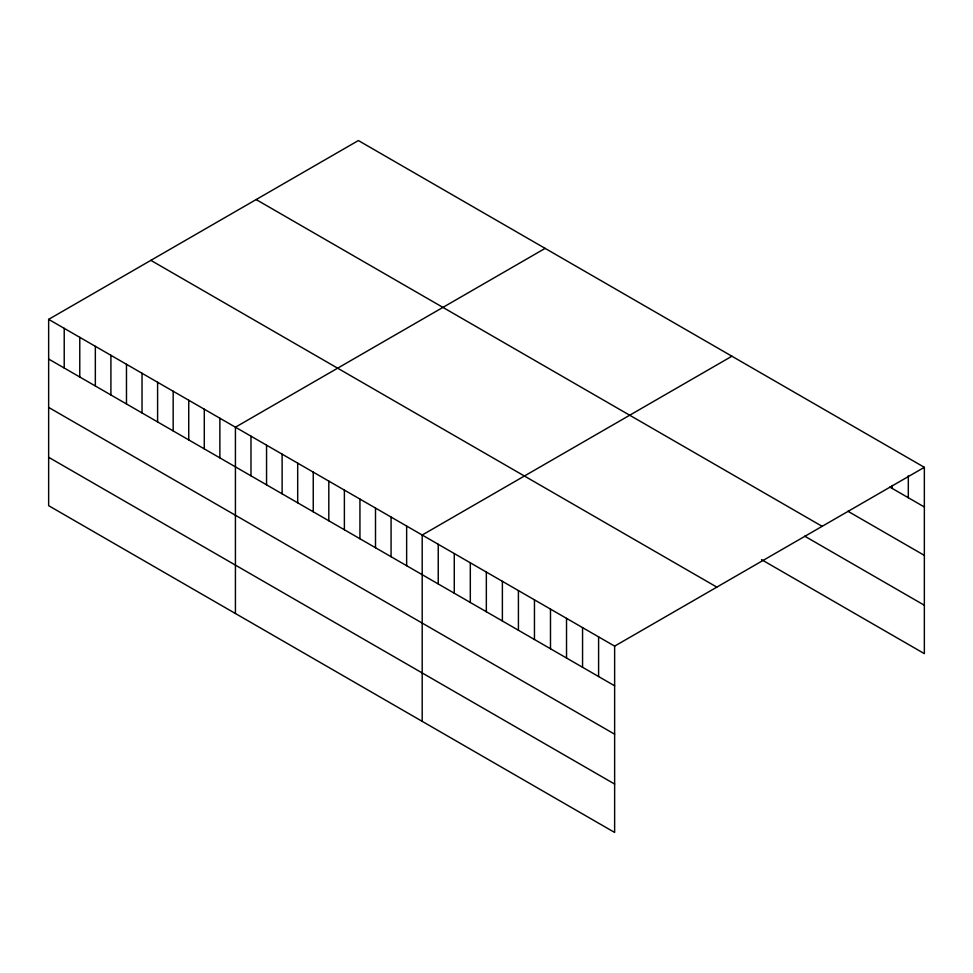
<?xml version="1.0" encoding="UTF-8"?>
<svg xmlns="http://www.w3.org/2000/svg" width="973" height="973" viewBox="0 0 973 973"><rect width="100%" height="100%" fill="white"/><g stroke="black" fill="none" stroke-linecap="round" stroke-linejoin="round"><path stroke-width="1.46" d="M48.65 319.363L614.632 646.133L614.632 832.45L48.65 505.68L48.65 319.363L358.368 140.55L924.35 467.32L924.35 653.637L761.518 559.633M545.135 248.383L235.43 427.196L235.43 613.513M731.915 356.215L422.197 535.028L422.197 721.346M614.632 646.133L924.35 467.32M889.809 487.035L924.35 506.982M847.872 511.226L924.35 555.376M256.154 199.562L822.149 526.332M804.695 536.159L924.35 605.242M150.851 260.35L716.846 587.12M48.65 359.025L614.632 685.795M48.65 407.419L614.632 734.189M48.65 457.286L614.632 784.056M908.308 475.688L908.308 497.726M892.277 485.527L892.277 488.458M598.602 636.877L598.602 676.527M582.559 627.621L582.559 667.271M566.529 618.354L566.529 658.016M550.487 609.098L550.487 648.76M534.457 599.842L534.457 639.504M518.414 590.587L518.414 630.236M502.384 581.319L502.384 620.981M486.342 572.063L486.342 611.725M470.312 562.808L470.312 602.469M454.269 553.552L454.269 593.202M438.239 544.284L438.239 583.946M406.641 526.04L406.641 565.702M391.073 517.064L391.073 556.714M375.505 508.076L375.505 547.726M359.937 499.088L359.937 538.75M344.381 490.1L344.381 529.762M328.813 481.112L328.813 520.774M313.245 472.124L313.245 511.786M297.689 463.136L297.689 502.798M282.121 454.16L282.121 493.81M266.553 445.172L266.553 484.822M250.985 436.184L250.985 475.846M219.862 418.208L219.862 457.869M204.294 409.219L204.294 448.881M188.738 400.244L188.738 439.893M173.17 391.255L173.17 430.905M157.602 382.267L157.602 421.929M142.034 373.279L142.034 412.941M126.478 364.291L126.478 403.953M110.91 355.303L110.91 394.965M95.342 346.327L95.342 385.977M79.774 337.339L79.774 376.989M64.218 328.351L64.218 368.013"/></g></svg>
